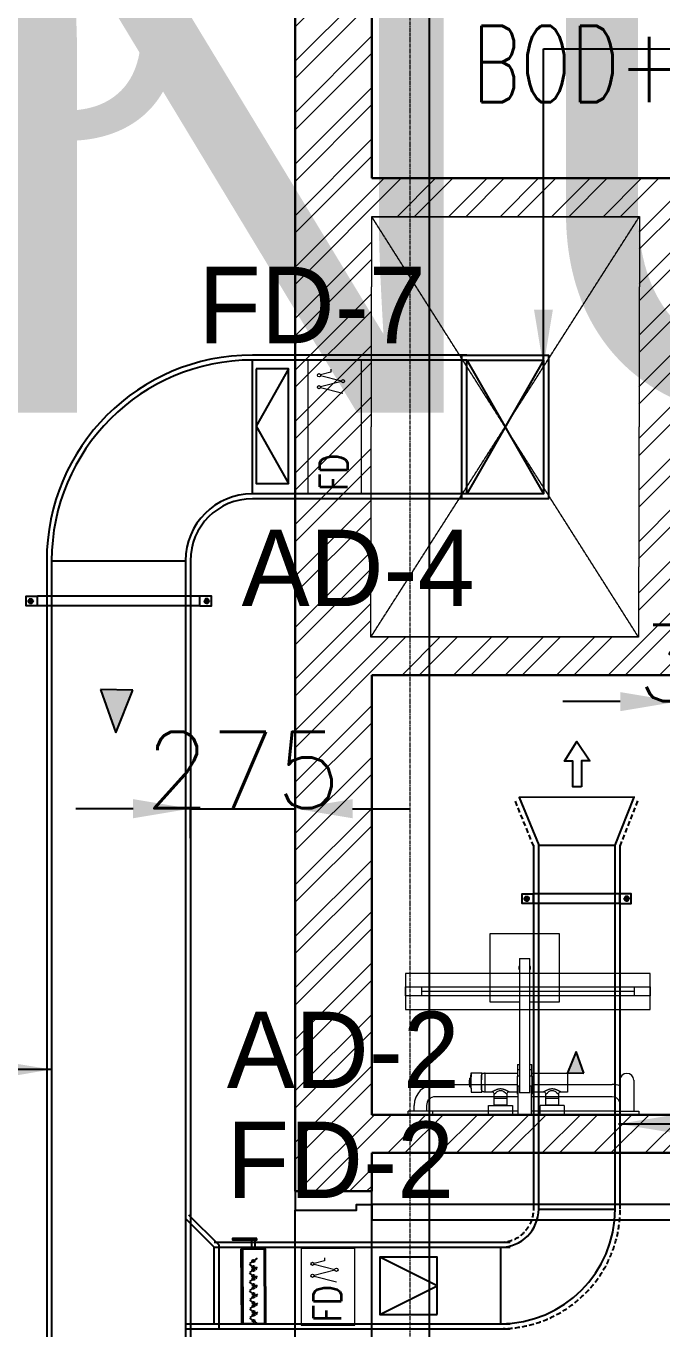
# Model space of a CAD drawing. Header units: millimetres. Extents: x -9226 to 166212, y -13 to 97274.
# Drawn here: x 38946 to 40609, y 44819 to 48228 of the extents above; entities that cross this region are included whole.
import ezdxf
from ezdxf.enums import TextEntityAlignment as Align

# ---------------------------------------------------------------- set-up
doc = ezdxf.new("R2010")
doc.units = ezdxf.units.MM
for name, pattern in [('01-AT-PLA Floor Plans$0$DASHED', [19.05, 12.7, -6.35]), ('23491-A-XR-GRID$0$23288-XR-Unit GRIDS$0$CENTER2', [28.575, 19.05, -3.175, 3.175, -3.175]), ('23491-XR-AR-2ND FLOOR PLAN$0$23491-XR-AR-2ND FLOOR PLAN$0$23491-A-XR-MAIN CORE service rooms$0$HIDDEN', [0.375, 0.25, -0.125]), ('23491-XR-AR-2ND FLOOR PLAN$0$23491-XR-AR-2ND FLOOR PLAN$0$HIDDEN', [9.525, 6.35, -3.175]), ('23491-XR-AR-2ND FLOOR PLAN$0$HIDDEN', [9.525, 6.35, -3.175]), ('HIDDEN', [9.525, 6.35, -3.175])]:
    doc.linetypes.add(name, pattern=pattern)
doc.layers.get('0').update_dxf_attribs({"color": 8})
doc.layers.get('Defpoints').update_dxf_attribs({"color": 8})
for name, color, linetype in [('-FAD', 3, 'Continuous'), ('0-AC TEXT', 7, 'Continuous'), ('1.INS', 8, 'Continuous'), ('1.STR', 8, 'Continuous'), ('1.support 2', 7, 'Continuous'), ('23491-GN-XR-PLOT LIMIT$0$RETAIL', 8, 'Continuous'), ('23491-XR-AR-2ND FLOOR PLAN$0$23491-XR-AR-TYP-FLOOR$0$A-ELC-DP', 8, 'Continuous'), ('23491-XR-AR-2ND FLOOR PLAN$0$23491-XR-AR-TYP-FLOOR$0$A-ELC-DP @ 100', 8, 'Continuous'), ('23491-XR-AR-2ND FLOOR PLAN$0$23491-XR-AR-TYP-FLOOR$0$A-ELC-DP @ 1000', 8, 'Continuous'), ('23491-XR-AR-2ND FLOOR PLAN$0$23491-XR-AR-TYP-FLOOR$0$A-ELC-DP @ 2000', 8, 'Continuous'), ('23491-XR-AR-2ND FLOOR PLAN$0$23491-XR-AR-TYP-FLOOR$0$A-ELC-DP @ 250', 8, 'Continuous'), ('23491-XR-AR-2ND FLOOR PLAN$0$23491-XR-AR-TYP-FLOOR$0$A-ELC-DP @ 500', 8, 'Continuous'), ('cloud', 15, 'Continuous'), ('ETA-AC-SUPPORT', 25, 'Continuous'), ('FAD', 3, 'Continuous'), ('IZ-AC-VCD', 4, 'Continuous'), ('LETER LINE', 7, 'Continuous'), ('VCD SHE', 7, 'Continuous')]:
    doc.layers.add(name, color=color, linetype=linetype)
for name, color, linetype, lineweight in [('1.XREF', 8, 'Continuous', 9), ('23491-A-XR-GRID$0$G-ANNO-GRID', 8, '23491-A-XR-GRID$0$23288-XR-Unit GRIDS$0$CENTER2', 0), ('23491-XR-AR-2ND FLOOR PLAN$0$23491-XR-AR-2ND FLOOR PLAN$0$23491-XR-AR-TYP-FLOOR$0$A-WALL-PATT', 8, 'Continuous', 5), ('23491-XR-AR-2ND FLOOR PLAN$0$23491-XR-AR-2ND FLOOR PLAN$0$A-FLOR-OVHD', 8, '23491-XR-AR-2ND FLOOR PLAN$0$23491-XR-AR-2ND FLOOR PLAN$0$HIDDEN', 15), ('23491-XR-AR-2ND FLOOR PLAN$0$23491-XR-AR-2ND FLOOR PLAN$0$A-WALL', 8, 'Continuous', 30), ('23491-XR-AR-2ND FLOOR PLAN$0$23491-XR-AR-2ND FLOOR PLAN$0$A-WALL-CAVI', 8, 'Continuous', 15), ('23491-XR-AR-2ND FLOOR PLAN$0$23491-XR-AR-TYP-FLOOR$0$A-Glaz-Sill', 8, 'Continuous', 5), ('23491-XR-AR-2ND FLOOR PLAN$0$A-FIXT-TOIT-PLAN', 8, 'Continuous', 20), ('23491-XR-AR-2ND FLOOR PLAN$0$A-FLOR-OVHD', 8, '23491-XR-AR-2ND FLOOR PLAN$0$HIDDEN', 15), ('23491-XR-AR-2ND FLOOR PLAN$0$A-WALL', 8, 'Continuous', 30), ('23491-XR-AR-2ND FLOOR PLAN$0$A-WALL-CAVI', 8, 'Continuous', 15), ('23491-XR-AR-2ND FLOOR PLAN$0$Zone-6_30May22$0$TYP$0$2B+G+19+R Typical Floor$0$A-DOOR', 8, 'Continuous', 25), ('A-ANNO-DIMS', 8, 'Continuous', 9), ('HVAC-VOL-SPD-S01-M-01-0400 R-01$0$HVAC-VOL-SPD-S01-M-01-0400 R-01$0$000-VL-M-FD', 20, 'Continuous', 20), ('MH DIM', 15, 'Continuous', 0)]:
    doc.layers.add(name, color=color, linetype=linetype, lineweight=lineweight)
doc.styles.add('23491-XR-AR-2ND FLOOR PLAN$0$23491-XR-AR-TYP-FLOOR$0$SDC-TEXT-ARB', font='sdc-arb.shx')
doc.styles.add('HVAC-VOL-SPD-S01-M-01-0400 R-01$0$HVAC-VOL-SPD-S01-M-01-0400 R-01$0$ROMANS', font='romans.shx', dxfattribs={"width": 0.75})
doc.styles.add('ROMANS', font='isocp.shx', dxfattribs={"width": 0.8})
doc.styles.add('ROMANS100', font='romans.shx', dxfattribs={"width": 0.7, "height": 100})
doc.styles.add('SDC-TEXT-ARB', font='sdc-arb.shx', dxfattribs={"height": 0.5})
doc.styles.get("Standard").update_dxf_attribs({"font": 'romans.shx', "height": 200})
doc.dimstyles.new('ISO-25', dxfattribs={"dimtxt": 200, "dimasz": 150, "dimexe": 1.25, "dimexo": 0.625, "dimgap": 1, "dimtad": 1, "dimtoh": 1, "dimdec": 0, "dimrnd": 5, "dimtxsty": 'Standard', "dimcen": 2.5, "dimclrd": 256, "dimclre": 256, "dimclrt": 7, "dimadec": 0, "dimazin": 0, "dimtfac": 1, "dimtdec": 0, "dimtix": 1, "dimtmove": 2, "dimatfit": 3, "dimfxl": 1, "dimarcsym": 1})
doc.dimstyles.new('JSE', dxfattribs={"dimtxt": 50, "dimasz": 150, "dimexe": 0.18, "dimexo": 0.0625, "dimgap": 50, "dimtad": 0, "dimdec": 0, "dimrnd": 5, "dimzin": 0, "dimdsep": 46, "dimtxsty": 'ROMANS', "dimcen": 0.09, "dimclrd": 7, "dimclre": 7, "dimclrt": 7, "dimadec": 0, "dimazin": 0, "dimtfac": 1, "dimtdec": 0, "dimtofl": 0, "dimtmove": 0, "dimatfit": 3, "dimfxl": 1, "dimtolj": 1, "dimtzin": 0, "dimarcsym": 1})

# ---------------------------------------------------------------- blocks, each defined once
blk = doc.blocks.new('*U536')
at = {"layer": '23491-XR-AR-2ND FLOOR PLAN$0$Zone-6_30May22$0$TYP$0$2B+G+19+R Typical Floor$0$A-DOOR', "color": 8}
for p, q in [((1.065, 0), (0.035, 0)), ((1.05, -0.2), (0.05, -0.2))]:
    blk.add_line(p, q, dxfattribs=at)
blk.add_lwpolyline([(0.075, 0), (0.075, 1.0292), (0.035, 1.0292), (0.035, 0)], close=True, dxfattribs=at)
for points in [[(0.035, 0), (0, 0), (0, -0.2), (0.05, -0.2), (0.05, -0.04), (0.035, -0.04), (0.035, 0)], [(1.065, 0), (1.1, 0), (1.1, -0.2), (1.05, -0.2), (1.05, -0.04), (1.065, -0.04), (1.065, 0)]]:
    blk.add_lwpolyline(points, dxfattribs=at)
blk.add_arc((0.035, 0), 1.03, 0, 87.7744, dxfattribs=at)
blk = doc.blocks.new('*U722')
at = {"layer": '23491-XR-AR-2ND FLOOR PLAN$0$23491-XR-AR-TYP-FLOOR$0$A-ELC-DP @ 100', "color": 8, "lineweight": 25, "insert": (129.2, 99.7), "char_height": 72.149, "attachment_point": 1, "style": '23491-XR-AR-2ND FLOOR PLAN$0$23491-XR-AR-TYP-FLOOR$0$SDC-TEXT-ARB'}
blk.add_mtext_dynamic_manual_height_columns('{\\fArial|b0|i0|c0|p34;ONU}', width=72.149, gutter_width=360.7, heights=[0], dxfattribs=at)
at = {"layer": '23491-XR-AR-2ND FLOOR PLAN$0$23491-XR-AR-TYP-FLOOR$0$A-ELC-DP @ 1000', "color": 8, "lineweight": 25, "insert": (129.2, 99.7), "char_height": 721.494, "attachment_point": 1, "style": '23491-XR-AR-2ND FLOOR PLAN$0$23491-XR-AR-TYP-FLOOR$0$SDC-TEXT-ARB'}
blk.add_mtext_dynamic_manual_height_columns('{\\fArial|b0|i0|c0|p34;ONU}', width=721.494, gutter_width=3607.5, heights=[0], dxfattribs=at)
at = {"layer": '23491-XR-AR-2ND FLOOR PLAN$0$23491-XR-AR-TYP-FLOOR$0$A-ELC-DP @ 2000', "color": 8, "lineweight": 25, "insert": (129.2, 99.7), "char_height": 1442.988, "attachment_point": 1, "style": '23491-XR-AR-2ND FLOOR PLAN$0$23491-XR-AR-TYP-FLOOR$0$SDC-TEXT-ARB'}
blk.add_mtext_dynamic_manual_height_columns('{\\fArial|b0|i0|c0|p34;ONU}', width=1442.988, gutter_width=7214.9, heights=[0], dxfattribs=at)
at = {"layer": '23491-XR-AR-2ND FLOOR PLAN$0$23491-XR-AR-TYP-FLOOR$0$A-ELC-DP @ 250', "color": 8, "lineweight": 25, "insert": (129.2, 99.7), "char_height": 180.374, "attachment_point": 1, "style": '23491-XR-AR-2ND FLOOR PLAN$0$23491-XR-AR-TYP-FLOOR$0$SDC-TEXT-ARB'}
blk.add_mtext_dynamic_manual_height_columns('{\\fArial|b0|i0|c0|p34;ONU}', width=180.374, gutter_width=901.9, heights=[0], dxfattribs=at)
at = {"layer": '23491-XR-AR-2ND FLOOR PLAN$0$23491-XR-AR-TYP-FLOOR$0$A-ELC-DP @ 500', "color": 8, "lineweight": 25, "insert": (129.2, 99.7), "char_height": 360.747, "attachment_point": 1, "style": '23491-XR-AR-2ND FLOOR PLAN$0$23491-XR-AR-TYP-FLOOR$0$SDC-TEXT-ARB'}
blk.add_mtext_dynamic_manual_height_columns('{\\fArial|b0|i0|c0|p34;ONU}', width=360.747, gutter_width=1803.7, heights=[0], dxfattribs=at)
blk = doc.blocks.new('23491-XR-AR-2ND FLOOR PLAN$0$23491-XR-AR-TYP-FLOOR$0$A$C81039be2')
h = blk.add_hatch()
h.set_pattern_fill('ANSI31', color=8, scale=66.494154, angle=-360, style=0)
h.set_pattern_definition([(45, (-6738.033, -3450.009), (-5.877308, 5.877308), [])])
h.paths.add_polyline_path([(600, 120), (0, 0), (600, 0)])
at = {"color": 8}
blk.add_line((0, 0), (600, 120), dxfattribs=at)
blk.add_lwpolyline([(0, 120), (0, 0), (600, 0), (600, 120)], close=True, dxfattribs=at)
at = {"layer": '23491-XR-AR-2ND FLOOR PLAN$0$23491-XR-AR-TYP-FLOOR$0$A-ELC-DP'}
blk.add_blockref('*U722', (0, 0), dxfattribs=at)
blk = doc.blocks.new('23491-XR-AR-2ND FLOOR PLAN$0$23261-XR-AR-TO-A-FF$0$AAA')
at = {"color": 8, "linetype": 'ByBlock'}
for p, q in [((19517.5, 6924.5), (19697.5, 6924.5)), ((19517.5, 6744.5), (19517.5, 6924.5)), ((19697.5, 6924.5), (19697.5, 6744.5)), ((19594, 6858.6), (19594, 6777.6)), ((19594, 6858.6), (19621, 6858.6)), ((19621, 6777.6), (19621, 6858.6)), ((19594, 6777.6), (19594, 6507.6)), ((19621, 6507.6), (19621, 6777.6)), ((19594, 6744.5), (19517.5, 6744.5)), ((19697.5, 6744.5), (19621, 6744.5)), ((19588.6, 6581.5), (19588.6, 6568.4)), ((19588.6, 6581.5), (19594, 6581.5)), ((19621, 6581.5), (19626.4, 6581.5)), ((19626.4, 6568.4), (19626.4, 6581.5)), ((19588.6, 6568.4), (19588.6, 6550.4)), ((19588.6, 6568.4), (19594, 6568.4)), ((19594, 6550.4), (19588.6, 6550.4)), ((19588.6, 6504), (19588.6, 6550.4)), ((19621, 6568.4), (19626.4, 6568.4)), ((19626.4, 6550.4), (19621, 6550.4)), ((19626.4, 6550.4), (19626.4, 6568.4)), ((19626.4, 6550.4), (19626.4, 6504)), ((19373.4, 6529.2), (19588.6, 6529.2)), ((19594, 6524.8), (19590.4, 6524.8)), ((19590.4, 6450), (19590.4, 6524.8)), ((19624.6, 6524.8), (19621, 6524.8)), ((19624.6, 6524.8), (19624.6, 6450)), ((19626.4, 6529.2), (19836, 6529.2)), ((19856.5, 6459), (19856.5, 6540)), ((19856.5, 6540), (19856.5, 6459)), ((19892.7, 6540), (19892.7, 6459)), ((19892.7, 6540), (19892.7, 6459)), ((19590.4, 6496.8), (19373.4, 6496.8)), ((19588.6, 6509.4), (19564.1, 6509.4)), ((19567, 6509.4), (19566.4, 6509.4)), ((19621, 6507.6), (19594, 6507.6)), ((19836, 6496.8), (19624.6, 6496.8)), ((19303.2, 6450), (19303.2, 6459)), ((19590.4, 6459), (19303.2, 6459)), ((19318.5, 6459), (19318.5, 6474.3)), ((19350.9, 6474.3), (19350.9, 6459)), ((19366.2, 6459), (19366.2, 6450)), ((19590.4, 6450), (19624.6, 6450)), ((19843.2, 6459), (19624.6, 6459)), ((19648, 6450), (19648.2, 6474.2)), ((19843.2, 6450), (19843.2, 6459)), ((19843.2, 6459), (19856.5, 6459)), ((19843.2, 6450), (19843.2, 6459)), ((19843.2, 6459), (19906.2, 6459)), ((19906.2, 6450), (19843.2, 6450)), ((19906.2, 6450), (19843.2, 6450)), ((19892.7, 6459), (19906.2, 6459)), ((19906.2, 6459), (19906.2, 6450)), ((19906.2, 6459), (19906.2, 6450))]:
    blk.add_line(p, q, dxfattribs=at)
at = {"color": 8, "linetype": 'ByBlock', "flags": 128}
for points in [[(19466.5, 6545.7), (19465.5, 6545.6), (19464.5, 6545.5)], [(19466.3, 6544.5), (19466.3, 6544.5), (19466.3, 6545), (19467.9, 6557.1), (19468, 6558.5), (19468.1, 6559.4), (19496, 6559.4)], [(19504, 6558.7), (19502.6, 6558.5), (19501.3, 6558.2), (19499.9, 6557.9), (19498.6, 6557.5), (19497.3, 6557), (19496.1, 6556.6), (19496, 6556.5), (19496, 6559.4), (19495, 6556), (19494.3, 6546.8), (19494, 6534.2), (19494.3, 6521.6), (19495, 6512.3), (19496, 6509)], [(19527.8, 6503.6), (19527.6, 6505.1), (19527, 6506.5), (19526.1, 6507.7), (19524.9, 6508.6), (19522.6, 6509.4), (19522, 6509.4), (19504, 6509.4), (19504, 6558.9), (19588.6, 6558.9)], [(19626.4, 6558.9), (19720, 6558.9), (19720, 6509.4), (19702, 6509.4), (19701.3, 6509.4), (19699, 6508.6), (19697.8, 6507.7), (19696.9, 6506.5), (19696.3, 6505.1), (19696.1, 6503.6)], [(19464.5, 6522.8), (19465.5, 6522.7), (19466.5, 6522.6)], [(19466.3, 6523.8), (19466.3, 6523.7), (19466.4, 6522.8), (19466.7, 6520.3), (19467.4, 6515), (19467.8, 6511.5), (19468, 6510.1), (19468.1, 6509), (19468.1, 6509), (19496, 6509), (19496, 6511.8), (19497.2, 6511.3), (19498.5, 6510.9), (19499.8, 6510.5), (19501.2, 6510.2), (19502.5, 6509.9), (19503.9, 6509.7), (19504, 6509.6)], [(19513, 6450), (19513.2, 6474.2), (19527.7, 6475.2), (19527.9, 6503.7), (19528.9, 6504.7), (19531.9, 6507.3), (19536, 6510.5), (19541.4, 6513), (19547.5, 6513), (19552.9, 6510.5), (19557.1, 6507.3), (19560, 6504.7), (19561.1, 6503.6), (19561.3, 6475.2), (19561.4, 6475.2), (19575.7, 6474.2), (19576, 6450)], [(19710.7, 6474.2), (19648.2, 6474.2), (19648.3, 6474.3), (19662.7, 6475.2), (19662.9, 6503.7), (19663.9, 6504.7), (19666.9, 6507.3), (19671, 6510.5), (19676.4, 6513), (19682.5, 6513), (19687.9, 6510.5), (19692.1, 6507.3), (19695, 6504.7), (19696.1, 6503.6), (19696.1, 6493.2), (19696.3, 6475.2), (19696.4, 6475.2), (19710.7, 6474.2), (19711, 6450)], [(19527.8, 6493.2), (19544.5, 6493.2), (19561.1, 6493.2)], [(19565.4, 6509.2), (19564, 6508.6), (19562.8, 6507.7), (19561.9, 6506.5), (19561.3, 6505.1), (19561.1, 6503.6)], [(19662.8, 6503.6), (19662.6, 6505.1), (19662, 6506.5), (19661.1, 6507.7), (19659.9, 6508.6), (19657.6, 6509.4), (19657, 6509.4), (19626.4, 6509.4)], [(19662.8, 6493.2), (19679.5, 6493.2), (19696.1, 6493.2)], [(19513.3, 6474.3), (19513.2, 6474.2), (19575.7, 6474.2)], [(19561, 6475.2), (19544.5, 6475.2), (19527.9, 6475.2)], [(19696.3, 6475.2), (19679.5, 6475.2), (19662.7, 6475.2)]]:
    blk.add_lwpolyline(points, dxfattribs=at)
at = {"color": 8, "linetype": 'ByBlock'}
for centre, radius, start, end in [((19607.5, 6834.5), 15.1, 163.2751, 180), ((19607.5, 6834.5), 15.1, 180, 196.7249), ((19607.5, 6834.5), 15.1, 0, 16.7249), ((19607.5, 6834.5), 15.1, 343.2751, 0), ((19874.6, 6540), 18.1, 360, 180), ((19874.6, 6540), 18.1, 360, 180), ((19373.4, 6474.3), 54.9, 90, 180), ((19836, 6474.3), 54.9, 67.793, 90), ((19373.4, 6474.3), 22.5, 90, 180), ((19836, 6474.3), 22.5, 22.7572, 90)]:
    blk.add_arc(centre, radius, start, end, dxfattribs=at)
at = {"color": 8, "linetype": 'ByBlock', "extrusion": (0, 0, -1)}
for start_param, end_param in [(4.712389, 4.717081), (4.707697, 4.712389)]:
    blk.add_ellipse((19515.6, 6534.2), major_axis=(0, 52.4), ratio=0.998719, start_param=start_param, end_param=end_param, dxfattribs=at)
at = {"color": 8, "linetype": 'ByBlock'}
for points in [[(19463.3, 6534.4), (19463.3, 6535.3), (19463.4, 6537.2), (19463.6, 6540), (19464, 6542.8), (19464.3, 6544.6), (19464.5, 6545.5)], [(19464.5, 6522.8), (19464.3, 6523.7), (19464, 6525.6), (19463.6, 6528.3), (19463.4, 6531.1), (19463.3, 6533), (19463.3, 6533.9)], [(19465.7, 6527.2), (19465.7, 6527.4), (19465.7, 6527.6), (19465.7, 6527.8)], [(19466.7, 6534.2), (19466.7, 6530), (19466.9, 6521.5), (19467.7, 6513.2), (19468.1, 6509)]]:
    blk.add_open_spline(points, degree=3, dxfattribs=at)
for points, knots in [([(19466.4, 6545.2), (19466.2, 6544.4), (19465.9, 6542.7), (19465.5, 6540), (19465.3, 6537.1), (19465.2, 6535.1), (19465.2, 6534.2)], [0.0424045, 0.0424045, 0.0424045, 0.0424045, 0.25, 0.5, 0.75, 1, 1, 1, 1]), ([(19468.1, 6559.4), (19468, 6558.3), (19467.8, 6556.2), (19467.4, 6552), (19466.9, 6544.7), (19466.7, 6538.4), (19466.7, 6534.2)], [0, 0, 0, 0, 0.125, 0.25, 0.5, 1, 1, 1, 1]), ([(19496, 6511.8), (19495.7, 6512), (19495.4, 6513.2), (19495, 6516.2), (19494.8, 6518.3), (19494.7, 6520.1), (19494.6, 6522), (19494.5, 6524.7), (19494.4, 6528.5), (19494.3, 6532.4), (19494.3, 6535.6), (19494.3, 6538.4), (19494.4, 6541.6), (19494.5, 6545.1), (19494.7, 6548.3), (19494.9, 6551), (19495.1, 6553.3), (19495.5, 6555.6), (19495.8, 6556.4), (19496, 6556.5)], [-1, -1, -1, -1, -0.861111, -0.791667, -0.756944, -0.722222, -0.6875, -0.652778, -0.583333, -0.513889, -0.479167, -0.444444, -0.388889, -0.333333, -0.277778, -0.222222, -0.166667, -0.111111, 0, 0, 0, 0]), ([(19465.2, 6534.2), (19465.2, 6533.2), (19465.3, 6531.3), (19465.5, 6528.4), (19465.9, 6525.6), (19466.2, 6523.9), (19466.4, 6523.1)], [0, 0, 0, 0, 0.25, 0.5, 0.75, 0.9575954, 0.9575954, 0.9575954, 0.9575954]), ([(19534.1, 6515.4), (19533.3, 6515.1), (19531.5, 6514.3), (19528.8, 6513.1), (19526.7, 6512.1), (19524.8, 6511), (19523.4, 6510.3), (19522.5, 6509.8), (19521.9, 6509.5), (19521.9, 6509.4), (19522, 6509.4)], [0.6680269, 0.6680269, 0.6680269, 0.6680269, 0.7083333, 0.75, 0.7916667, 0.8333333, 0.875, 0.9166667, 0.9583333, 0.9999877, 0.9999877, 0.9999877, 0.9999877]), ([(19554.7, 6515.4), (19554.1, 6515.6), (19553, 6516), (19550.6, 6516.7), (19547.7, 6517.3), (19544.5, 6517.5), (19541.2, 6517.3), (19538.3, 6516.7), (19536, 6516), (19534.8, 6515.6), (19534.2, 6515.4)], [0.3333333, 0.3333333, 0.3333333, 0.3333333, 0.3611111, 0.3888889, 0.4444444, 0.5, 0.5555556, 0.6111111, 0.6388889, 0.6666667, 0.6666667, 0.6666667, 0.6666667]), ([(19567, 6509.4), (19567, 6509.4), (19566.9, 6509.5), (19566.4, 6509.8), (19565.8, 6510.1), (19565, 6510.5), (19564, 6511.1), (19562.9, 6511.7), (19561.5, 6512.4), (19560, 6513.2), (19558.3, 6513.9), (19556.5, 6514.7), (19555.4, 6515.2), (19554.8, 6515.4)], [0.0000145, 0.0000145, 0.0000145, 0.0000145, 0.0555556, 0.0833333, 0.1111111, 0.1388889, 0.1666667, 0.1944444, 0.2222222, 0.25, 0.2777778, 0.3055556, 0.3311596, 0.3311596, 0.3311596, 0.3311596]), ([(19669.1, 6515.4), (19668.3, 6515.1), (19666.5, 6514.3), (19663.8, 6513.1), (19661.7, 6512.1), (19659.8, 6511), (19658.4, 6510.3), (19657.5, 6509.8), (19656.9, 6509.5), (19656.9, 6509.4), (19657, 6509.4)], [0.6680252, 0.6680252, 0.6680252, 0.6680252, 0.7083333, 0.75, 0.7916667, 0.8333333, 0.875, 0.9166667, 0.9583333, 0.9999855, 0.9999855, 0.9999855, 0.9999855]), ([(19689.7, 6515.4), (19689.1, 6515.6), (19688, 6516), (19685.6, 6516.7), (19682.7, 6517.3), (19679.5, 6517.5), (19676.2, 6517.3), (19673.3, 6516.7), (19671, 6516), (19669.8, 6515.6), (19669.2, 6515.4)], [0.3333333, 0.3333333, 0.3333333, 0.3333333, 0.3611111, 0.3888889, 0.4444444, 0.5, 0.5555556, 0.6111111, 0.6388889, 0.6666667, 0.6666667, 0.6666667, 0.6666667]), ([(19702, 6509.4), (19702, 6509.4), (19701.9, 6509.5), (19701.4, 6509.8), (19700.8, 6510.1), (19700, 6510.5), (19699, 6511.1), (19697.9, 6511.7), (19696.5, 6512.4), (19695, 6513.2), (19693.3, 6513.9), (19691.5, 6514.7), (19690.4, 6515.2), (19689.8, 6515.4)], [0.0000123, 0.0000123, 0.0000123, 0.0000123, 0.0555556, 0.0833333, 0.1111111, 0.1388889, 0.1666667, 0.1944444, 0.2222222, 0.25, 0.2777778, 0.3055556, 0.3311561, 0.3311561, 0.3311561, 0.3311561])]:
    blk.add_open_spline(points, degree=3, knots=knots, dxfattribs=at)
blk = doc.blocks.new('23491-XR-AR-2ND FLOOR PLAN$0$23261-XR-AR-TO-A-FF$0$Slim Fr Drain Vitra')
at = {"color": 8}
for p, q in [((42, -12), (42, 12)), ((42, 0), (598, 0)), ((598, -12), (598, 12))]:
    blk.add_line(p, q, dxfattribs=at)
for points in [[(0, -47), (640, -47), (640, 47), (0, 47)], [(0, 12), (640, 12), (640, -12), (0, -12)]]:
    blk.add_lwpolyline(points, close=True, dxfattribs=at)
blk = doc.blocks.new('23491-GN-XR-PLOT LIMIT')
at = {"layer": '23491-GN-XR-PLOT LIMIT$0$RETAIL', "color": 8}
blk.add_lwpolyline([(48271.7, 23525.6), (50500, 25555.4), (50500, 80172.6), (48692.6, 81480), (5000, 81480), (5000, 71480), (40000, 71480), (40000, 32256.2, 0.000401), (5000, 26236.7), (5000, 16088.4, -0.000496)], format="xyb", close=True, dxfattribs=at)
blk = doc.blocks.new('23491-XR-AR-2ND FLOOR PLAN')
at = {"layer": '23491-XR-AR-2ND FLOOR PLAN$0$23491-XR-AR-2ND FLOOR PLAN$0$23491-XR-AR-TYP-FLOOR$0$A-WALL-PATT', "linetype": '23491-XR-AR-2ND FLOOR PLAN$0$23491-XR-AR-2ND FLOOR PLAN$0$23491-A-XR-MAIN CORE service rooms$0$HIDDEN'}
h = blk.add_hatch(dxfattribs=at)
h.set_pattern_fill('ANSI32', color=8, scale=10)
h.paths.add_polyline_path([(39650, 49280), (39849.9, 49280), (39849.9, 47830), (40650, 47830), (40650, 47280), (42250, 47280), (42250, 48126.4), (42400, 48126.4), (42400, 47280), (46700, 47280), (46700, 47080), (42400, 47080), (42400, 45380), (43000, 45380), (43000, 45280), (41550, 45280), (41550, 45380), (42250, 45379.9), (42250, 47080), (40650, 47080), (40650, 46530), (39850, 46530), (39850, 45380), (40750, 45380), (40750, 45280), (39850, 45280), (39850, 45180), (39650, 45180)])
h.paths.add_polyline_path([(40547.7, 46630), (39847.7, 46630), (39850, 47730), (40550, 47730)], flags=16)
at = {"layer": '23491-XR-AR-2ND FLOOR PLAN$0$23491-XR-AR-2ND FLOOR PLAN$0$A-FLOR-OVHD', "color": 8, "ltscale": 0.1}
for p, q in [((39847.7, 46630), (40550, 47730)), ((40547.7, 46630), (39850, 47730))]:
    blk.add_line(p, q, dxfattribs=at)
at = {"layer": '23491-XR-AR-2ND FLOOR PLAN$0$23491-XR-AR-2ND FLOOR PLAN$0$A-WALL', "color": 8}
for p, q in [((39850, 47830), (39850, 49280)), ((40650, 47830), (39850, 47830))]:
    blk.add_line(p, q, dxfattribs=at)
blk.add_lwpolyline([(39650, 45180), (39650, 51280)], dxfattribs=at)
at = {"layer": '23491-XR-AR-2ND FLOOR PLAN$0$23491-XR-AR-2ND FLOOR PLAN$0$A-WALL-CAVI', "color": 8}
blk.add_lwpolyline([(40547.7, 46630), (39847.7, 46630), (39850, 47730), (40550, 47730)], close=True, dxfattribs=at)
at = {"layer": '23491-XR-AR-2ND FLOOR PLAN$0$A-WALL', "color": 8}
for p, q in [((40650, 46530), (39850, 46530)), ((39850, 46530), (39850, 45380)), ((39850, 45380), (40750, 45380)), ((40750, 45280), (39850, 45280)), ((39850, 45280), (39850, 45180)), ((39850, 45180), (39650, 45180))]:
    blk.add_line(p, q, dxfattribs=at)
at = {"layer": '23491-XR-AR-2ND FLOOR PLAN$0$23491-XR-AR-TYP-FLOOR$0$A-Glaz-Sill', "color": 8, "lineweight": 25}
blk.add_blockref('23491-XR-AR-2ND FLOOR PLAN$0$23491-XR-AR-TYP-FLOOR$0$A$C81039be2', (37050, 48560, 0), dxfattribs=at)
at = {"layer": '23491-XR-AR-2ND FLOOR PLAN$0$A-FIXT-TOIT-PLAN', "color": 8}
blk.add_blockref('23491-XR-AR-2ND FLOOR PLAN$0$23261-XR-AR-TO-A-FF$0$AAA', (20642.5, 38930), dxfattribs=at)
at = {"layer": '23491-XR-AR-2ND FLOOR PLAN$0$A-FIXT-TOIT-PLAN', "color": 8, "rotation": 180.0000000047793}
blk.add_blockref('23491-XR-AR-2ND FLOOR PLAN$0$23261-XR-AR-TO-A-FF$0$Slim Fr Drain Vitra', (40578.1, 45702.6), dxfattribs=at)
at = {"layer": '23491-XR-AR-2ND FLOOR PLAN$0$A-WALL-CAVI', "color": 8}
blk.add_blockref('23491-GN-XR-PLOT LIMIT', (0, 0), dxfattribs=at)
at = {"layer": '23491-XR-AR-2ND FLOOR PLAN$0$Zone-6_30May22$0$TYP$0$2B+G+19+R Typical Floor$0$A-DOOR', "color": 8, "xscale": 999.9999999999964, "yscale": 999.9999999999964, "zscale": 999.9999999999964, "rotation": 270}
blk.add_blockref('*U536', (39850, 45180), dxfattribs=at)
blk = doc.blocks.new('23491-A-XR-GRID')
at = {"layer": '23491-A-XR-GRID$0$G-ANNO-GRID', "color": 8, "ltscale": 0.5}
blk.add_line((39950, 96273.8), (39950, 35026.5), dxfattribs=at)
blk = doc.blocks.new('XREF')
at = {"layer": 'A-ANNO-DIMS', "color": 8}
blk.add_blockref('23491-XR-AR-2ND FLOOR PLAN', (0, 0), dxfattribs=at)
blk.add_blockref('23491-A-XR-GRID', (0, 0))
blk = doc.blocks.new('I LOVE UA$C815f66f9')
at = {"layer": '23491-XR-AR-2ND FLOOR PLAN$0$A-FLOR-OVHD', "ltscale": 0.1}
for p, q in [((39847.7, 46630), (40550, 47730)), ((40547.7, 46630), (39850, 47730))]:
    blk.add_line(p, q, dxfattribs=at)
at = {"layer": '23491-XR-AR-2ND FLOOR PLAN$0$A-WALL-CAVI'}
blk.add_lwpolyline([(40547.7, 46630), (39847.7, 46630), (39850, 47730), (40550, 47730)], close=True, dxfattribs=at)
blk = doc.blocks.new('I LOVE USTR')
at = {"layer": 'MH DIM', "color": 7}
blk.add_blockref('I LOVE UA$C815f66f9', (0, 0), dxfattribs=at)
blk = doc.blocks.new('A$C32d94600')
at = {"layer": 'cloud', "color": 15}
blk.add_blockref('I LOVE USTR', (-5100, -86375.9, 0), dxfattribs=at)
blk = doc.blocks.new('*U542')
at = {"layer": 'IZ-AC-VCD', "color": 5, "extrusion": (0, 0, -1)}
for p, q in [((41.5, 467.5), (41.5, 416.7)), ((58.5, 416.7), (58.5, 467.5))]:
    blk.add_line(p, q, dxfattribs=at)
at = {"layer": 'IZ-AC-VCD', "color": 5}
for p, q in [((-10, 416.7), (-10, 0)), ((110, 416.7), (110, 0))]:
    blk.add_line(p, q, dxfattribs=at)
for points in [[(29.2, 475.9), (165.1, 475.9), (165.1, 467.5), (29.2, 467.5)], [(-16.7, 0), (116.7, 0), (116.7, 416.7), (-16.7, 416.7)]]:
    blk.add_lwpolyline(points, close=True, dxfattribs=at)
at = {"layer": 'IZ-AC-VCD', "color": 7, "extrusion": (0, 0, -1)}
for points in [[(-28.6, 364.9), (-45.1, 353.4)], [(-28.6, 314.9), (-45.1, 303.4)], [(-28.6, 301.8), (-45.1, 313.2)], [(-54.9, 346.6), (-71.4, 335.1)], [(-54.9, 320.1), (-71.4, 331.5)], [(-54.9, 296.6), (-71.4, 285.1)], [(-28.6, 264.9), (-45.1, 253.4)], [(-28.6, 251.8), (-45.1, 263.2)], [(-54.9, 270.1), (-71.4, 281.5)], [(-54.9, 246.6), (-71.4, 235.1)], [(-54.9, 220.1), (-71.4, 231.5)], [(-28.6, 214.9), (-45.1, 203.4)], [(-28.6, 201.8), (-45.1, 213.2)], [(-28.6, 164.9), (-45.1, 153.4)], [(-28.6, 151.8), (-45.1, 163.2)], [(-54.9, 196.6), (-71.4, 185.1)], [(-54.9, 170.1), (-71.4, 181.5)], [(-54.9, 146.6), (-71.4, 135.1)], [(-28.6, 114.9), (-45.1, 103.4)], [(-28.6, 101.8), (-45.1, 113.2)], [(-54.9, 120.1), (-71.4, 131.5)], [(-54.9, 96.6), (-71.4, 85.1)], [(-54.9, 70.1), (-71.4, 81.5)], [(-28.6, 64.9), (-45.1, 53.4)], [(-28.6, 51.8), (-45.1, 63.2)], [(-28.6, 1.8), (-45.1, 13.2)], [(-54.9, 46.6), (-71.4, 35.1)], [(-54.9, 20.1), (-71.4, 31.5)]]:
    blk.add_lwpolyline(points, dxfattribs=at)
for centre in [(-50, 350), (-50, 316.7), (-50, 300), (-50, 266.7), (-50, 250), (-50, 216.7), (-50, 200), (-50, 166.7), (-50, 150), (-50, 116.7), (-50, 100), (-50, 66.7), (-50, 50), (-50, 16.7)]:
    blk.add_circle(centre, 6, dxfattribs=at)
blk = doc.blocks.new('t')
at = {"layer": 'ETA-AC-SUPPORT', "color": 7, "linetype": 'HIDDEN', "ltscale": 0.3, "extrusion": (2.40653e-07, 5.25136e-08, 1)}
for p, q in [((4429.3, -9484.4, 0), (4379.3, -9484.4, 0)), ((4392.9, -9513, 0), (4404.3, -9506.4, 0)), ((4392.9, -9526.2, 0), (4392.9, -9513, 0)), ((4392.9, -9526.2, 0), (4404.3, -9532.9, 0)), ((4415.8, -9513, 0), (4404.3, -9506.4, 0)), ((4415.8, -9526.2, 0), (4404.3, -9532.9, 0)), ((4415.8, -9526.2, 0), (4415.8, -9513, 0))]:
    blk.add_line(p, q, dxfattribs=at)
at = {"layer": 'ETA-AC-SUPPORT', "color": 7, "linetype": 'Continuous', "ltscale": 0.3, "extrusion": (2.40653e-07, 5.25136e-08, 1), "elevation": 0}
blk.add_lwpolyline([(4429.3, -9484.4), (4429.3, -9543.9), (4379.3, -9543.9), (4379.3, -9484.4)], dxfattribs=at)
at = {"layer": 'ETA-AC-SUPPORT', "color": 7, "linetype": 'HIDDEN', "ltscale": 0.3, "extrusion": (2.40653e-07, 5.25136e-08, 1)}
for radius in [11.5, 6]:
    blk.add_circle((4404.3, -9519.6, 0), radius, dxfattribs=at)
blk = doc.blocks.new('*U543')
at = {"layer": 'ETA-AC-SUPPORT', "color": 7, "linetype": 'Continuous', "ltscale": 0.3, "extrusion": (2.40653e-07, 5.25136e-08, 1)}
for p, q in [((4404.3, -9288.4, 0), (4404.3, -9514.1, 0)), ((4429.3, -9288.4, 0), (4429.3, -9514.1, 0))]:
    blk.add_line(p, q, dxfattribs=at)
at = {"color": 7, "linetype": 'Continuous', "xscale": -0.5, "yscale": 0.5, "zscale": 0.5, "rotation": 180}
blk.add_blockref('t', (2214.7, -14030.6, 0), dxfattribs=at)
at = {"color": 7, "linetype": 'Continuous', "xscale": 0.5, "yscale": 0.5, "zscale": 0.5}
blk.add_blockref('t', (2214.7, -4771.9, 0), dxfattribs=at)
blk = doc.blocks.new('*U548')
at = {"layer": 'HVAC-VOL-SPD-S01-M-01-0400 R-01$0$HVAC-VOL-SPD-S01-M-01-0400 R-01$0$000-VL-M-FD'}
for p, q in [((228, 106.6), (213.4, 48.1)), ((243.7, 52.1), (230.1, 106.6)), ((259.3, 106.6), (245.7, 52.1)), ((268.2, 79.4), (261.3, 106.6)), ((276, 79.4), (268.2, 79.4))]:
    blk.add_line(p, q, dxfattribs=at)
blk.add_lwpolyline([(100, 140), (100, 0), (300, 0), (300, 140)], close=True, dxfattribs=at)
for centre in [(229, 110.7), (260.3, 110.7), (244.7, 48.1)]:
    blk.add_circle(centre, 4.17, dxfattribs=at)
at = {"layer": 'HVAC-VOL-SPD-S01-M-01-0400 R-01$0$HVAC-VOL-SPD-S01-M-01-0400 R-01$0$000-VL-M-FD', "style": 'HVAC-VOL-SPD-S01-M-01-0400 R-01$0$HVAC-VOL-SPD-S01-M-01-0400 R-01$0$ROMANS', "width": 0.8}
blk.add_text('FD', height=72.53, rotation=360, dxfattribs=at).set_placement((108.1, 72.2), align=Align.MIDDLE_LEFT)
blk = doc.blocks.new('HVAC-VOL-SPD-S01-M-01-0400 R-01$0$HVAC-VOL-SPD-S01-M-01-0400 R-01$0$A$C2F9C6816')
blk.add_hatch(color=256).paths.add_polyline_path([(-198.8, -78.6), (-398.8, -153.6), (-198.8, -228.6)])
for p, q in [((-198.8, -78.6), (-398.8, -153.6)), ((-198.8, -228.6), (-198.8, -78.6)), ((-398.8, -153.6), (-198.8, -228.6))]:
    blk.add_line(p, q)
blk = doc.blocks.new('*U558')
at = {"layer": 'ETA-AC-SUPPORT', "color": 7, "linetype": 'Continuous', "ltscale": 0.3, "extrusion": (2.40653e-07, 5.25136e-08, 1)}
for p, q in [((4404.3, -9089.8, 0), (4404.3, -9514.1, 0)), ((4429.3, -9089.8, 0), (4429.3, -9514.1, 0))]:
    blk.add_line(p, q, dxfattribs=at)
at = {"color": 7, "linetype": 'Continuous', "xscale": -0.5, "yscale": 0.5, "zscale": 0.5, "rotation": 180}
blk.add_blockref('t', (2214.7, -13832, 0), dxfattribs=at)
at = {"color": 7, "linetype": 'Continuous', "xscale": 0.5, "yscale": 0.5, "zscale": 0.5}
blk.add_blockref('t', (2214.7, -4771.9, 0), dxfattribs=at)
blk = doc.blocks.new('*U264')
at = {"layer": 'HVAC-VOL-SPD-S01-M-01-0400 R-01$0$HVAC-VOL-SPD-S01-M-01-0400 R-01$0$000-VL-M-FD'}
for p, q in [((228, 106.6), (213.4, 48.1)), ((243.7, 52.1), (230.1, 106.6)), ((259.3, 106.6), (245.7, 52.1)), ((268.2, 79.4), (261.3, 106.6)), ((276, 79.4), (268.2, 79.4))]:
    blk.add_line(p, q, dxfattribs=at)
blk.add_lwpolyline([(-50, 140), (-50, 0), (300, 0), (300, 140)], close=True, dxfattribs=at)
for centre in [(229, 110.7), (260.3, 110.7), (244.7, 48.1)]:
    blk.add_circle(centre, 4.17, dxfattribs=at)
at = {"layer": 'HVAC-VOL-SPD-S01-M-01-0400 R-01$0$HVAC-VOL-SPD-S01-M-01-0400 R-01$0$000-VL-M-FD', "style": 'HVAC-VOL-SPD-S01-M-01-0400 R-01$0$HVAC-VOL-SPD-S01-M-01-0400 R-01$0$ROMANS', "width": 0.8}
blk.add_text('FD', height=72.53, rotation=360, dxfattribs=at).set_placement((-41.9, 72.2), align=Align.MIDDLE_LEFT)
blk = doc.blocks.new('AD-01')
at = {"layer": 'VCD SHE'}
blk.add_lwpolyline([(62669, 57326.1), (62819, 57326.1), (62819, 57476.1), (62669, 57476.1)], close=True, dxfattribs=at)
blk.add_lwpolyline([(62669, 57476.1), (62744, 57326.1), (62819, 57476.1)], dxfattribs=at)
blk = doc.blocks.new('DHG')
at = {"layer": 'VCD SHE', "elevation": 1387142.1}
blk.add_lwpolyline([(39547.6, 47331.5), (39547.6, 47031.5), (39632.5, 47031.5), (39632.5, 47331.5)], close=True, dxfattribs=at)
blk.add_lwpolyline([(39632.5, 47331.5), (39547.6, 47181.5), (39632.5, 47031.5)], dxfattribs=at)
blk = doc.blocks.new('*D383')
at = {"layer": 'Defpoints', "color": 0, "transparency": 16777216}
for p in [(40650, 46530), (40950.6, 46530, 0), (40950.6, 46460.8)]:
    blk.add_point(p, dxfattribs=at)
at = {"layer": 'VCD SHE', "lineweight": -2, "transparency": 16777216}
for p, q in [((40650, 46529.4), (40650, 46459.5)), ((40950.6, 46529.4), (40950.6, 46459.5)), ((40500, 46460.8), (40350, 46460.8)), ((40650, 46460.8), (40950.6, 46460.8)), ((41100.6, 46460.8), (41250.6, 46460.8))]:
    blk.add_line(p, q, dxfattribs=at)
at = {"layer": 'VCD SHE', "transparency": 16777216}
for points in [[(40500, 46485.8), (40500, 46435.8), (40650, 46460.8)], [(41100.6, 46485.8), (41100.6, 46435.8), (40950.6, 46460.8)]]:
    blk.add_solid(points, dxfattribs=at)
at = {"layer": 'VCD SHE', "color": 7, "transparency": 16777216, "insert": (40800.3, 46561.8), "char_height": 200, "attachment_point": 5}
blk.add_mtext('300', dxfattribs=at)
blk = doc.blocks.new('*D390')
at = {"layer": 'Defpoints', "color": 0, "transparency": 16777216}
for p in [(39650, 46180.7), (39376.1, 46102.7), (39650, 46102.7)]:
    blk.add_point(p, dxfattribs=at)
at = {"layer": 'VCD SHE', "lineweight": -2, "transparency": 16777216}
for p, q in [((39226.1, 46180.7), (39076.1, 46180.7)), ((39376.1, 46103.3), (39376.1, 46181.9)), ((39376.1, 46180.7), (39650, 46180.7)), ((39650, 46103.3), (39650, 46181.9)), ((39800, 46180.7), (39950, 46180.7))]:
    blk.add_line(p, q, dxfattribs=at)
at = {"layer": 'VCD SHE', "transparency": 16777216}
for points in [[(39226.1, 46205.7), (39226.1, 46155.7), (39376.1, 46180.7)], [(39800, 46205.7), (39800, 46155.7), (39650, 46180.7)]]:
    blk.add_solid(points, dxfattribs=at)
at = {"layer": 'VCD SHE', "color": 7, "transparency": 16777216, "insert": (39513.1, 46281.7), "char_height": 200, "attachment_point": 5}
blk.add_mtext('275', dxfattribs=at)

msp = doc.modelspace()

# ---------------------------------------------------------------- block references
at = {"layer": '1.STR'}
msp.add_blockref('A$C32d94600', (5100, 86375.3), dxfattribs=at)

# ---------------------------------------------------------------- next in the draw order: block references
at = {"layer": '1.XREF'}
msp.add_blockref('XREF', (0, 0), dxfattribs=at)

# ---------------------------------------------------------------- next in the draw order: linework, layer by layer
at = {"layer": '-FAD', "extrusion": (-1.73953e-07, -0.000551811, 1), "elevation": 55.3}
msp.add_lwpolyline([(40398.9, 46237.7), (40376.3, 46237.6), (40375.9, 46305.4), (40353.9, 46305.3), (40386.9, 46356.1), (40420.5, 46305.7), (40398.5, 46305.6), (40398.9, 46237.7)], dxfattribs=at)
at = {"layer": '-FAD'}
msp.add_polyline3d([(40286.7, 46085.1, 0), (40486.7, 46085.1, 0), (40536, 46210.4, 0.1), (40236, 46209.8, 0.1)], close=True, dxfattribs=at)
at = {"layer": '1.INS'}
for points in [[(40099.2, 47367.5), (39538.1, 47367.5)], [(40099.2, 46991.5), (39538.1, 46991.5)], [(39000.1, 46829.5), (39000.1, 44679.4)], [(39376.1, 46829.5), (39376.1, 44679.4)], [(39363.1, 44820.1), (39451.1, 44820.1), (39451.1, 45038.5), (39372.3, 45117.3)], [(39438.1, 45046.1), (40211.8, 45046.1)], [(39438.1, 44820.1), (40211.8, 44820.1)]]:
    msp.add_lwpolyline(points, dxfattribs=at)
msp.add_lwpolyline([(40086.2, 47367.5), (40312.2, 47367.5), (40312.2, 46991.5), (40086.2, 46991.5)], close=True, dxfattribs=at)
at = {"layer": '1.INS', "linetype": '01-AT-PLA Floor Plans$0$DASHED', "extrusion": (-1.73953e-07, -0.000551811, 1), "elevation": -25.4}
for points in [[(40273.7, 46082.5), (40223.9, 46204.9)], [(40499.7, 46082.7), (40548.1, 46205.6)]]:
    msp.add_lwpolyline(points, dxfattribs=at)
at = {"layer": '1.INS', "elevation": 0}
for points in [[(40273.7, 45133.1), (40273.7, 46085.1)], [(40499.7, 45133.1), (40499.7, 46085.1)]]:
    msp.add_lwpolyline(points, dxfattribs=at)
at = {"layer": '1.INS'}
for radius in [538, 162]:
    msp.add_arc((39538.1, 46829.5), radius, 90, 180, dxfattribs=at)
at = {"layer": '1.INS', "linetype": '01-AT-PLA Floor Plans$0$DASHED', "extrusion": (4.67268e-06, 0.000521864, 1)}
for radius in [87, 313]:
    msp.add_arc((40186.7, 45133.1, 23.7), radius, 270, 0, dxfattribs=at)
at = {"layer": 'FAD', "extrusion": (4.67268e-06, 0.000521864, 1)}
for p, q in [((40286.7, 45133.1, 0), (40486.7, 45133.1, 0)), ((40186.7, 45033.1, 0), (40186.7, 44833.1, 0.2))]:
    msp.add_line(p, q, dxfattribs=at)
at = {"layer": 'FAD'}
for points in [[(40099.2, 47354.5), (39538.1, 47354.5)], [(39538.1, 47004.5), (39538.1, 47354.5)], [(40099.2, 47354.5), (40299.2, 47354.5), (40299.2, 47004.5), (40099.2, 47004.5), (40099.2, 47354.5)], [(40299.2, 47354.5), (40099.2, 47004.5)], [(40099.2, 47354.5), (40299.2, 47004.5)], [(40099.2, 47004.5), (39538.1, 47004.5)], [(39013.1, 46829.5), (39363.1, 46829.5)], [(39013.1, 46829.5), (39013.1, 44679.4)], [(39363.1, 46829.5), (39363.1, 44679.4)], [(39363.1, 44833.1), (39438.1, 44833.1), (39438.1, 45033.1), (39363.1, 45108.1)], [(39438.1, 45033.1), (40211.8, 45033.1)], [(39438.1, 44833.1), (40211.8, 44833.1)]]:
    msp.add_lwpolyline(points, dxfattribs=at)
at = {"layer": 'FAD', "elevation": 0}
for points in [[(40286.7, 45133.1), (40286.7, 46085.1)], [(40486.7, 45133.1), (40486.7, 46085.1)]]:
    msp.add_lwpolyline(points, dxfattribs=at)
at = {"layer": 'FAD'}
for radius in [525, 175]:
    msp.add_arc((39538.1, 46829.5), radius, 90, 180, dxfattribs=at)
at = {"layer": 'FAD', "extrusion": (4.67268e-06, 0.000521864, 1)}
for radius in [100, 300]:
    msp.add_arc((40186.7, 45133.1, 23.7), radius, 270, 0, dxfattribs=at)

# ---------------------------------------------------------------- next in the draw order: block references
at = {"layer": '1.support 2', "linetype": 'ByBlock', "extrusion": (3.5195e-05, 4.02055e-07, 1), "xscale": 1.001591528757322, "yscale": 1.001591528757322, "zscale": 1.001591528757322, "rotation": 269.9999999991892}
msp.add_blockref('*U558', (48505.3, 51147.7, 1.4), dxfattribs=at)
at = {"layer": '1.support 2', "linetype": 'ByBlock', "extrusion": (-0.000470606, -0.00105, 0.999999), "xscale": 1.001591528757324, "yscale": 1.001591528757324, "zscale": 1.001591528757324, "rotation": 269.9999999999999}
msp.add_blockref('*U543', (49802.4, 50369.1, -67.4), dxfattribs=at)
at = {"layer": 'FAD', "color": 3, "extrusion": (-6.16134e-06, -3.46539e-05, 1), "xscale": 0.5613210269334026, "yscale": 0.5613210269334026, "zscale": 0.5613210269334026, "rotation": 89.10749125398034}
msp.add_blockref('HVAC-VOL-SPD-S01-M-01-0400 R-01$0$HVAC-VOL-SPD-S01-M-01-0400 R-01$0$A$C2F9C6816', (39098.5, 46604.5, -1.9), dxfattribs=at)
at = {"layer": 'FAD', "color": 3, "extrusion": (6.16134e-06, 3.46539e-05, 1), "xscale": 0.2806605134667015, "yscale": 0.2806605134667015, "zscale": 0.2806605134667015, "rotation": 269.1074912539802}
msp.add_blockref('HVAC-VOL-SPD-S01-M-01-0400 R-01$0$HVAC-VOL-SPD-S01-M-01-0400 R-01$0$A$C2F9C6816', (40425.8, 45432.8, 1.8), dxfattribs=at)
at = {"layer": 'IZ-AC-VCD', "extrusion": (-0.000551811, 1.73953e-07, 1), "xscale": -0.4695684231146184, "yscale": 0.4695684231146188, "zscale": 0.4695684231146177, "rotation": 0.3272482483863115}
msp.add_blockref('*U542', (39564.9, 44833.1, -23.6), dxfattribs=at)
at = {"layer": 'LETER LINE', "rotation": 90.00005074679684}
for name, p in [('*U264', (39823, 47054.5)), ('*U548', (39806, 44729.6, 0))]:
    msp.add_blockref(name, p, dxfattribs=at)
at = {"layer": 'VCD SHE'}
msp.add_blockref('DHG', (0, 0), dxfattribs=at)
at = {"layer": 'VCD SHE', "rotation": 90}
msp.add_blockref('AD-01', (97347.5, -17812), dxfattribs=at)

# ---------------------------------------------------------------- next in the draw order: texts
at = {"layer": '0-AC TEXT', "insert": (41133.5, 48860.4, 0), "char_height": 200, "width": 2328.667, "attachment_point": 3, "line_spacing_factor": 0.946776, "style": 'ROMANS100'}
msp.add_mtext('100x100 FAD\\P15 L/s\\PBOD+2895', dxfattribs=at)
at = {"layer": 'VCD SHE', "style": 'SDC-TEXT-ARB'}
for s, p in [('FD-7', (39396.9, 47398.6, -0.2)), ('AD-4', (39509.7, 46710.6)), ('AD-2', (39471, 45449.5)), ('FD-2', (39471, 45162, -0.2))]:
    msp.add_text(s, height=200, dxfattribs=at).set_placement(p)

# ---------------------------------------------------------------- next in the draw order: dimensions: what is measured, and where the dimension line sits
at = {"layer": 'VCD SHE'}
for base, p1, p2, picture, middle in [((40950.6, 46460.8), (40650, 46530), (40950.6, 46530, 0), '*D383', (40800.3, 46561.8)), ((39650, 46180.7), (39376.1, 46102.7), (39650, 46102.7), '*D390', (39513.1, 46281.7))]:
    dim = msp.add_linear_dim(base=base, p1=p1, p2=p2, dimstyle='ISO-25', dxfattribs=at)
    dim.commit()
    dim.dimension.update_dxf_attribs({"geometry": picture, "text_midpoint": middle})

# ---------------------------------------------------------------- next in the draw order: leaders
at = {"layer": '1.INS'}
for points in [[(39013.1, 45498.4), (30399.9, 45470)], [(40495.7, 45355.9), (50600, 45355.9)]]:
    msp.add_leader(points, dimstyle='JSE', override={"dimgap": 50, "dimtad": 0}, dxfattribs=at)
at = {"layer": 'VCD SHE'}
msp.add_leader([(40299.2, 47336.5), (40299.2, 48168.7), (44284.1, 48168.7)], dimstyle='ISO-25', override={"dimgap": 1, "dimtad": 0}, dxfattribs=at)

doc.saveas('drawing.dxf')
